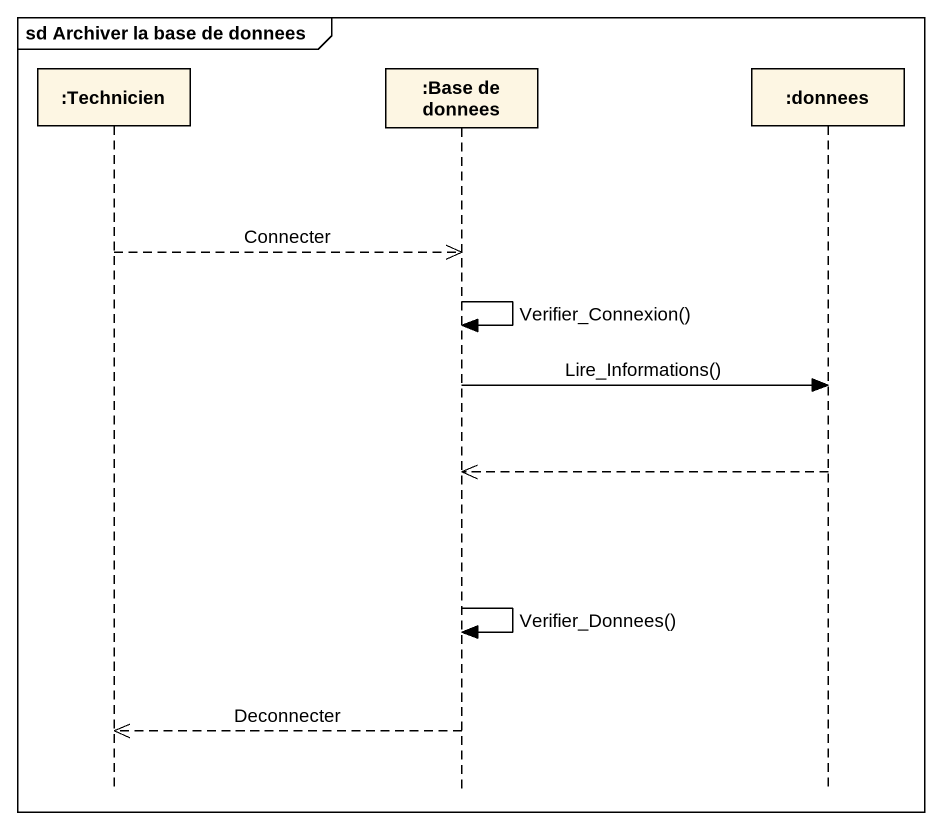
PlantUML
@startuml
mainframe sd Archiver la base de donnees
hide footbox
participant ":Technicien" as Technicien
participant ":Base de donnees" as Base_de_donnees
participant ":donnees" as donnees

Technicien -->> Base_de_donnees : Connecter
Base_de_donnees -> Base_de_donnees : Verifier_Connexion()
Base_de_donnees -> donnees : Lire_Informations()
donnees -->> Base_de_donnees
Base_de_donnees -> Base_de_donnees : Verifier_Donnees()
Base_de_donnees -->> Technicien : Deconnecter
@enduml
